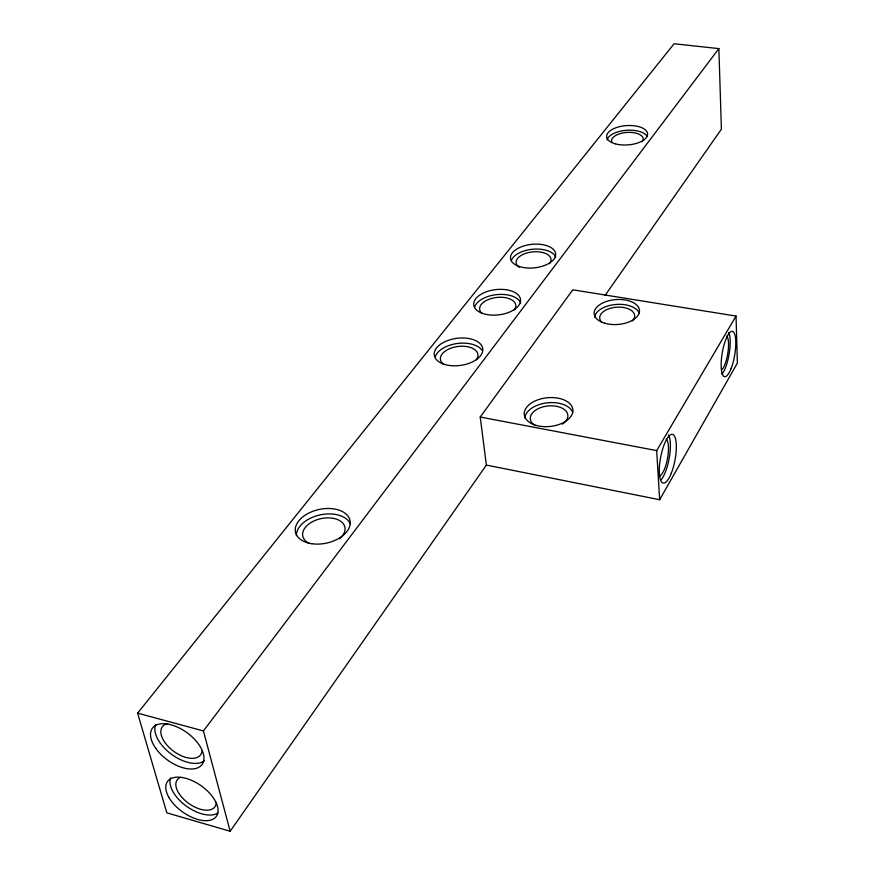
<?xml version="1.0" encoding="UTF-8"?>
<svg xmlns="http://www.w3.org/2000/svg" width="875" height="875" viewBox="0 0 875 875"><rect width="100%" height="100%" fill="white"/><g stroke="black" fill="none" stroke-linecap="round" stroke-linejoin="round"><path stroke-width="1.31" d="M486.369 465.073L659.663 499.723L737.384 363.081L736.05 316.072L572.797 289.811L480.222 417.036L486.369 465.073L230.147 831.25L166.819 812.842L137.616 713.147L674.1 43.75L718.867 48.617L721.405 129.172L604.975 295.575M659.663 499.723L656.688 450.603L736.05 316.072M230.147 831.25L203.427 730.942L718.867 48.617M480.222 417.036L656.688 450.603M137.616 713.147L203.427 730.942M442.969 363.869A24.456 13.661 -7.5 0 0 482.464 352.067A24.456 13.661 -7.5 0 0 450.067 339.762A24.456 13.661 -7.5 0 0 442.969 363.869A18.9 10.598 -7.5 0 1 458.172 346.445A18.9 10.598 -7.5 0 1 476.35 359.8M666.247 439.152A19.162 5.72 -79.3 0 1 667.406 458.97A19.162 5.72 -79.3 0 1 659.006 476.394M726.764 336.066A17.784 4.933 -80.4 0 1 727.902 352.756A17.784 4.933 -80.4 0 1 721.645 369.895M728.766 332.5A22.969 6.377 -80.4 0 1 729.17 353.773A22.969 6.377 -80.4 0 1 721.864 374.183M668.445 434.897A24.752 7.383 -79.3 0 1 669.441 456.827A24.752 7.383 -79.3 0 1 661.183 479.675M309.203 543.353A21.525 13.355 -12 0 1 308.383 524.366A21.525 13.355 -12 0 1 338.33 519.903A21.525 13.355 -12 0 1 339.423 538.847M296.406 535.664A27.803 17.248 -12 0 1 320.217 514.883A27.803 17.248 -12 0 1 350.459 524.136M482.092 313.512A18.189 9.855 -6.5 0 1 496.716 297.456A18.189 9.855 -6.5 0 1 514.281 309.947M474.698 306.961A23.494 12.731 -6.5 0 1 497.459 294.547A23.494 12.731 -6.5 0 1 520.669 302.98M611.745 141.892A15.87 7.514 -3.9 0 1 629.07 132.355A15.87 7.514 -3.9 0 1 642.228 141.794M607.086 139.945A20.497 9.702 -3.9 0 1 625.997 130.342A20.497 9.702 -3.9 0 1 647.216 136.467M435.356 356.595A24.413 13.694 -7.5 0 1 457.198 343.514A24.413 13.694 -7.5 0 1 481.95 350.241M519.214 267.312A17.533 9.188 -5.7 0 1 531.989 251.956A17.533 9.188 -5.7 0 1 549.467 263.692M511.35 260.586A22.652 11.856 -5.7 0 1 533.378 249.178A22.652 11.856 -5.7 0 1 555.723 257.195M534.57 425.195A18.867 11.189 -5.8 0 1 536.659 409.5A18.867 11.189 -5.8 0 1 562.778 408.505A18.867 11.189 -5.8 0 1 562.417 424.145M524.825 418.064A24.369 14.459 -5.8 0 1 546.831 402.872A24.369 14.459 -5.8 0 1 572.709 412.234M601.847 322.317A17.544 9.68 -4.2 0 1 617.389 307.158A17.544 9.68 -4.2 0 1 632.286 320.983M594.617 317.177A22.662 12.502 -4.2 0 1 615.562 304.5A22.662 12.502 -4.2 0 1 639.286 313.152M202.048 750.947A23.734 13.027 36.2 0 1 172.386 750.291A23.734 13.027 36.2 0 1 167.683 723.614M216.223 802.408A23.166 12.436 35.5 0 1 189.109 803.709A23.166 12.436 35.5 0 1 180.447 777.394M217.941 813.017A29.925 16.067 35.5 0 1 185.839 805.744A29.925 16.067 35.5 0 1 170.636 777.897M204.367 760.791A30.658 16.822 36.2 0 1 171.15 754.042A30.658 16.822 36.2 0 1 155.706 724.511M311.73 543.714A27.869 17.216 -12 0 0 350.087 520.855A27.869 17.216 -12 0 0 306.458 514.347A27.869 17.216 -12 0 0 311.73 543.714M482.475 313.381A23.537 12.698 -6.5 0 0 520.297 302.323A23.537 12.698 -6.5 0 0 488.644 291.036A23.537 12.698 -6.5 0 0 482.475 313.381M615.202 143.795A20.53 9.68 -4 0 0 647.5 135.1A20.53 9.68 -4 0 0 618.614 126.897A20.53 9.68 -4 0 0 615.202 143.795M518.853 266.35A22.695 11.834 -5.7 0 0 555.395 256.331A22.695 11.834 -5.7 0 0 524.945 245.602A22.695 11.834 -5.7 0 0 518.853 266.35M671.311 473.2A24.784 7.317 -79.3 0 0 672.809 434.481A24.784 7.317 -79.3 0 0 659.323 468.486A24.784 7.317 -79.3 0 0 671.311 473.2M731.084 368.583A23.002 6.322 -80.3 0 0 733.075 331.647A23.002 6.322 -80.3 0 0 721.23 361.791A23.002 6.322 -80.3 0 0 731.084 368.583M535.839 425.294A24.423 14.427 -5.8 0 0 572.906 410.9A24.423 14.427 -5.8 0 0 536.987 400.148A24.423 14.427 -5.8 0 0 535.839 425.294M604.538 323.159A22.695 12.469 -4.2 0 0 639.461 311.5A22.695 12.469 -4.2 0 0 606.484 301.438A22.695 12.469 -4.2 0 0 604.538 323.159M155.783 748.388A30.756 16.8 36.2 0 0 201.775 764.87A30.756 16.8 36.2 0 0 174.147 725.78A30.756 16.8 36.2 0 0 155.783 748.388M168.645 796.939A30.023 16.045 35.5 0 0 213.905 818.683A30.023 16.045 35.5 0 0 193.277 781.123A30.023 16.045 35.5 0 0 168.645 796.939"/></g></svg>
